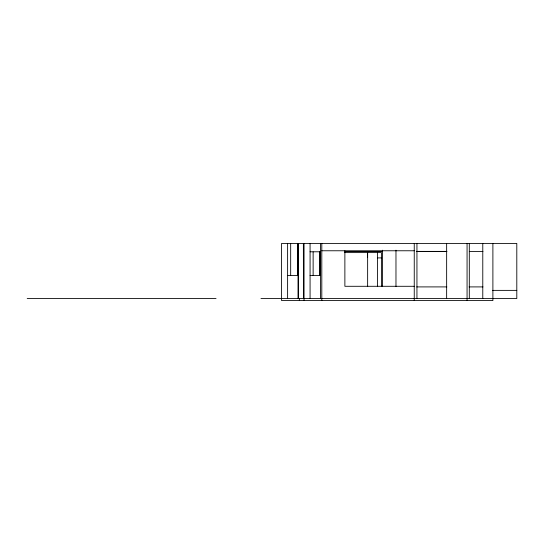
<?xml version="1.0" encoding="UTF-8"?>
<svg xmlns="http://www.w3.org/2000/svg" width="544" height="544" viewBox="0 0 544 544"><rect width="100%" height="100%" fill="white"/><g stroke="black" fill="none" stroke-linecap="round" stroke-linejoin="round"><path stroke-width="0.82" d="M321.803 250.77L414.249 250.77M416.629 251.382L446.984 251.382M344.984 251.586L382.5 251.586M416.942 251.586L446.644 251.586M469.309 251.586L482.963 251.586M310.073 251.79L320.477 251.79M344.345 252.606L381.48 252.606L381.48 286.178M377.434 257.91L381.684 257.91M287.613 275.468L298.024 275.468M310.073 275.468L320.477 275.468M414.249 286.294L344.876 286.294L344.876 250.77M416.758 286.906L446.835 286.906M469.105 286.906L482.984 286.906M492.633 290.374L516.8 290.374M27.2 298.54L216.05 298.54M260.964 298.54L516.8 298.54L516.8 243.42L281.588 243.42L281.588 300.58L492.891 300.58L492.891 243.42M482.78 243.42L482.78 298.54M469.309 243.42L469.309 298.54M467.065 243.42L467.065 300.58M446.644 243.42L446.644 298.54M416.942 243.42L416.942 298.54M414.249 243.42L414.249 300.58M395.971 250.199L395.971 286.668M382.5 250.199L382.5 286.668M377.434 251.899L377.434 286.668M367.635 251.899L367.635 286.668M367.601 252.402L367.601 257.298M321.803 243.42L321.803 300.58M320.477 243.42L320.477 298.54M319.974 251.899L319.974 275.645M319.886 251.899L319.886 275.645M313.133 251.899L313.133 275.645M310.073 243.42L310.073 298.54M304.042 243.42L304.042 300.58M303.375 243.42L303.457 298.54M299.363 298.54L299.363 300.58M298.534 243.42L298.534 298.54M298.024 243.42L298.024 298.54M297.514 243.42L297.514 275.645M290.673 243.42L290.673 275.645M287.613 243.42L287.613 298.54"/></g></svg>
